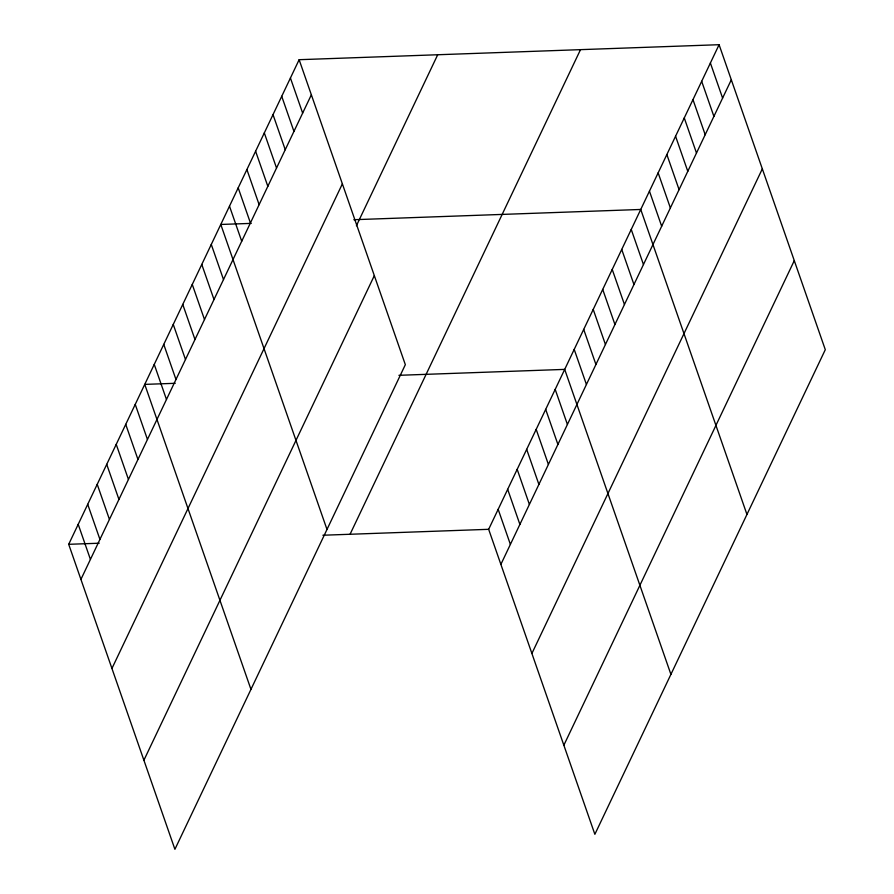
<?xml version="1.0" encoding="UTF-8"?>
<svg xmlns="http://www.w3.org/2000/svg" width="894" height="894" viewBox="0 0 894 894"><rect width="100%" height="100%" fill="white"/><g stroke="black" fill="none" stroke-linecap="round" stroke-linejoin="round"><path stroke-width="1.34" d="M299.132 59.697L405.34 364.685L174.911 849.3L68.704 544.312L299.132 59.697L719.089 44.7L825.296 349.688L594.868 834.303L488.66 529.315L719.089 44.7M80.918 579.401L311.358 94.786M111.94 668.466L342.368 183.851M356.404 225.769L437.714 54.746M143.9 760.235L374.329 275.62M350.068 534.266L580.508 49.651M500.875 564.405L731.303 79.79M531.896 653.469L762.325 168.854M563.846 745.238L794.285 260.623M251.281 223.377L220.784 224.461L326.992 529.449M353.834 219.712L640.741 209.464L746.948 514.463M175.235 383.302L144.75 384.386L250.957 689.375M398.914 375.312L564.695 369.39L670.913 674.378M68.704 544.312L99.189 543.217M322.879 535.238L488.66 529.315M710.384 63.005L722.609 98.094M701.678 81.32L713.904 116.41M692.973 99.625L705.198 134.715M684.268 117.93L696.493 153.019M675.562 136.234L687.788 171.324M666.857 154.55L679.082 189.64M658.152 172.855L670.377 207.944M649.446 191.16L661.672 226.249M631.242 229.456L643.456 264.546M621.732 249.448L633.947 284.538M612.222 269.44L624.448 304.53M602.724 289.433L614.938 324.522M593.214 309.425L605.439 344.514M583.715 329.417L595.929 364.506M574.205 349.398L586.43 384.498M555.196 389.382L567.411 424.471M545.686 409.374L557.912 444.463M536.188 429.366L548.402 464.455M526.678 449.358L538.903 484.447M517.179 469.339L529.393 504.439M507.669 489.331L519.895 524.42M498.159 509.323L510.385 544.412M290.427 78.001L302.653 113.091M281.722 96.306L293.947 131.407M273.016 114.622L285.242 149.711M264.311 132.927L276.537 168.016M255.606 151.231L267.831 186.321M246.9 169.547L259.126 204.637M238.195 187.852L250.421 222.941M229.49 206.156L241.715 241.246M211.286 244.453L223.5 279.543M201.776 264.445L214.001 299.535M192.266 284.437L204.491 319.527M182.767 304.429L194.981 339.519M173.257 324.421L185.483 359.511M163.758 344.402L175.973 379.503M154.249 364.394L166.474 399.484M135.24 404.379L147.454 439.468M125.73 424.371L137.955 459.46M116.231 444.363L128.445 479.452M106.721 464.355L118.947 499.444M97.222 484.336L109.437 519.425M87.713 504.328L99.938 539.417M78.203 524.32L90.428 559.409"/></g></svg>
